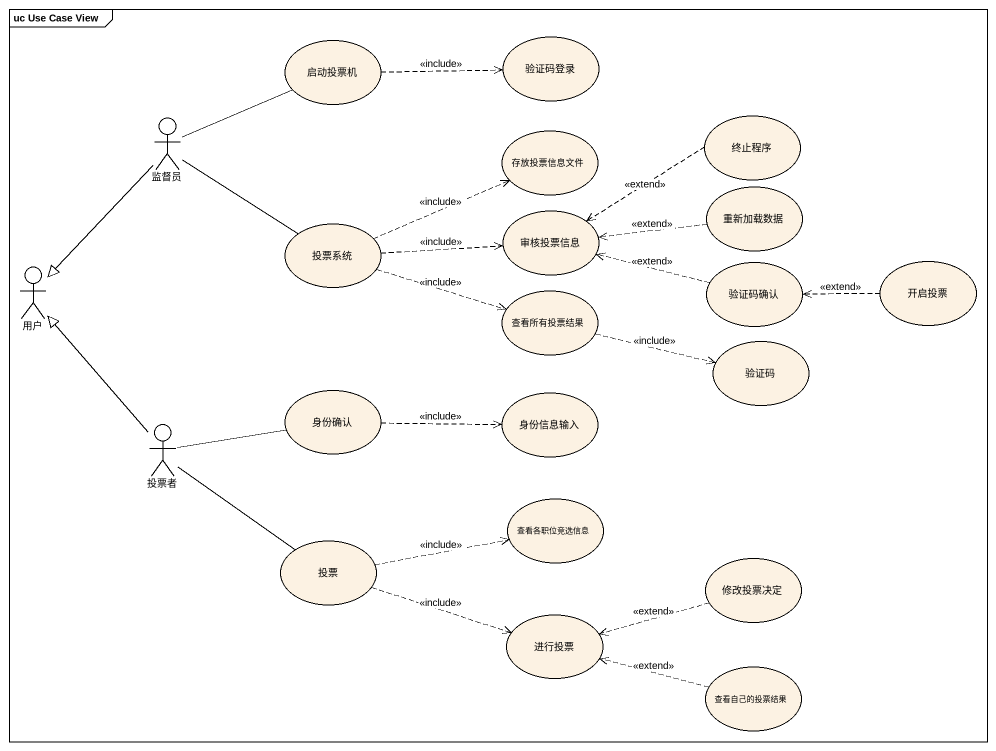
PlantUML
@startuml
mainframe uc Use Case View
usecase 启动投票机
usecase 验证码登录
actor 监督员
usecase 存放投票信息文件
usecase 终止程序
usecase 重新加载数据
usecase 投票系统
usecase 审核投票信息
actor 用户
usecase 验证码确认
usecase 开启投票
usecase 查看所有投票结果
usecase 验证码
usecase 身份确认
usecase 身份信息输入
actor 投票者
usecase 查看各职位竞选信息
usecase 投票
usecase 修改投票决定
usecase 进行投票
usecase 查看自己的投票结果
启动投票机 .right.> 验证码登录 : <<include>>
监督员 -right- 启动投票机
监督员 -right- 投票系统
监督员 --|> 用户
终止程序 .left.> 审核投票信息 : <<extend>>
重新加载数据 .left.> 审核投票信息 : <<extend>>
投票系统 .right.> 存放投票信息文件 : <<include>>
投票系统 .right.> 审核投票信息 : <<include>>
投票系统 .right.> 查看所有投票结果 : <<include>>
验证码确认 .left.> 审核投票信息 : <<extend>>
开启投票 .left.> 验证码确认 : <<extend>>
查看所有投票结果 .right.> 验证码 : <<include>>
身份确认 .right.> 身份信息输入 : <<include>>
投票者 -up-|> 用户
投票者 -right- 身份确认
投票者 -- 投票
投票 .right.> 查看各职位竞选信息 : <<include>>
投票 .right.> 进行投票 : <<include>>
修改投票决定 .left.> 进行投票 : <<extend>>
查看自己的投票结果 .left.> 进行投票 : <<extend>>
@enduml
